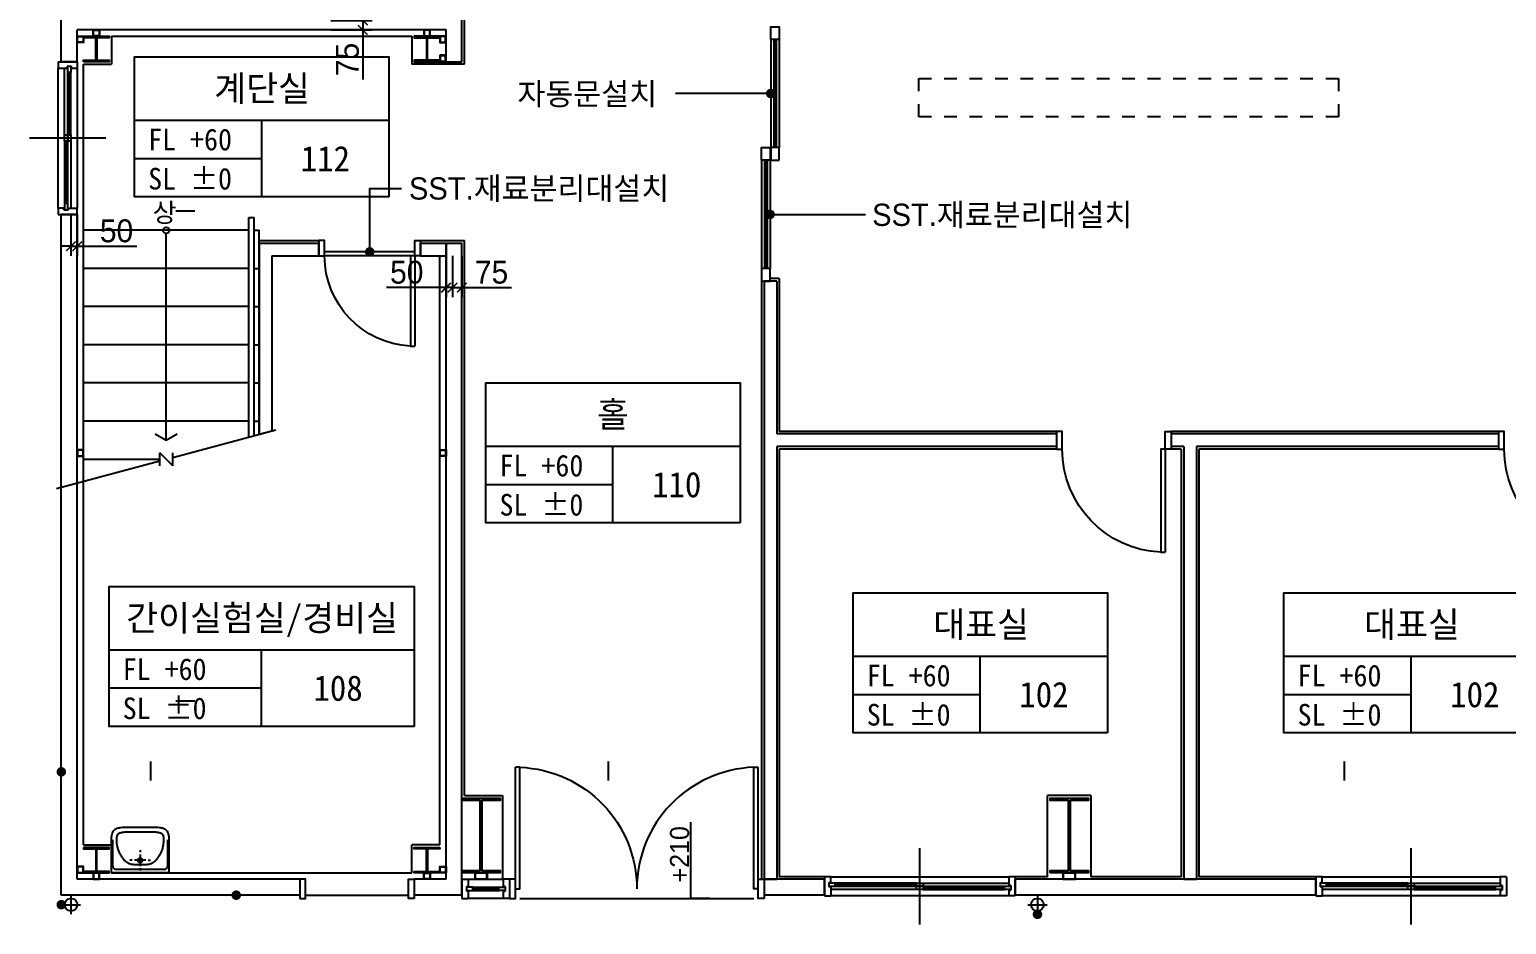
# Model space of a CAD drawing. Extents: x 89936 to 118216, y 739919 to 753634.
# Drawn here: x 90361 to 101974, y 740079 to 747112 of the extents above; entities that cross this region are included whole.
import ezdxf
from ezdxf.enums import TextEntityAlignment as Align

# ---------------------------------------------------------------- set-up
doc = ezdxf.new("R2010")
doc.units = 0
doc.header["$LTSCALE"] = 100
doc.linetypes.add('CENTER', pattern=[24.8, 21.75, -1.35, 0.35, -1.35])
doc.linetypes.add('DASH', pattern=[2, 1, -1])
doc.layers.get('0').update_dxf_attribs({"linetype": 'CONTINUOUS'})
doc.layers.get('DEFPOINTS').update_dxf_attribs({"linetype": 'CONTINUOUS'})
for name, color, linetype in [('4', 7, 'CONTINUOUS'), ('DIM', 7, 'CONTINUOUS'), ('DOOR1', 3, 'CONTINUOUS'), ('DOOR2', 4, 'CONTINUOUS'), ('LEAD', 1, 'CONTINUOUS'), ('STAIR', 3, 'CONTINUOUS'), ('STAIR1', 4, 'CONTINUOUS'), ('TEX', 6, 'CONTINUOUS'), ('TEXT2', 4, 'CONTINUOUS'), ('THK100판넬', 4, 'CONTINUOUS'), ('THK125판넬', 2, 'CONTINUOUS'), ('TOIL', 3, 'CONTINUOUS'), ('TXT', 2, 'CONTINUOUS'), ('WALL2', 7, 'CONTINUOUS'), ('WALL5', 3, 'CONTINUOUS'), ('WD', 4, 'CONTINUOUS'), ('WID', 4, 'CONTINUOUS'), ('WIN2', 6, 'CONTINUOUS'), ('WIN3', 1, 'CENTER'), ('ww1', 9, 'CONTINUOUS'), ('가구', 251, 'CONTINUOUS'), ('기둥-1', 2, 'CONTINUOUS'), ('드레인', 7, 'CONTINUOUS'), ('보조기둥', 7, 'CONTINUOUS'), ('석고보드', 5, 'CONTINUOUS'), ('재료분리', 35, 'CONTINUOUS'), ('철골', 3, 'CONTINUOUS')]:
    doc.layers.add(name, color=color, linetype=linetype)
doc.styles.add('가는각진제목체', font='')
doc.styles.add('돋움', font='')
doc.styles.get('가는각진제목체').set_extended_font_data('GulimChe')
doc.styles.get('돋움').set_extended_font_data('Dotum')
doc.dimstyles.new('STANDARD$0', dxfattribs={"dimscale": 0, "dimtxt": 90, "dimasz": 50, "dimexe": 30, "dimexo": 150, "dimgap": 30, "dimtad": 3, "dimdec": 0, "dimdsep": 46, "dimlunit": 6, "dimtxsty": 'STANDARD', "dimcen": 80, "dimadec": 0, "dimazin": 0, "dimtfac": 1, "dimtdec": 0, "dimtmove": 2, "dimatfit": 3, "dimfxl": 1, "dimtolj": 1, "dimtzin": 0, "dimarcsym": 0})

# ---------------------------------------------------------------- blocks, each defined once
blk = doc.blocks.new('_ArchTick')
at = {"color": 0, "linetype": 'ByBlock', "const_width": 0.15}
blk.add_lwpolyline([(-0.5, -0.5), (0.5, 0.5)], dxfattribs=at)
blk = doc.blocks.new('*D12')
at = {"layer": 'DEFPOINTS', "color": 0, "transparency": 16777216}
for p in [(90686, 745659), (90736, 745659), (90686, 745409)]:
    blk.add_point(p, dxfattribs=at)
at = {"layer": 'DIM', "color": 3, "lineweight": -2, "transparency": 16777216}
for p, q in [((90686, 745659), (90686, 745334)), ((90736, 745659), (90736, 745334)), ((90686, 745409), (90611, 745409)), ((90686, 745409), (90736, 745409)), ((90736, 745409), (91204, 745409))]:
    blk.add_line(p, q, dxfattribs=at)
at = {"layer": 'DIM', "color": 3, "lineweight": -2, "transparency": 16777216, "xscale": 75, "yscale": 75, "zscale": 75}
blk.add_blockref('_ArchTick', (90686, 745409), dxfattribs=at)
at = {"layer": 'DIM', "color": 3, "lineweight": -2, "transparency": 16777216, "xscale": 75, "yscale": 75, "zscale": 75, "rotation": 180}
blk.add_blockref('_ArchTick', (90736, 745409), dxfattribs=at)
at = {"layer": 'DIM', "color": 6, "transparency": 16777216, "insert": (91045, 745529), "char_height": 180, "attachment_point": 5, "style": '돋움'}
blk.add_mtext('\\A1;50', dxfattribs=at)
blk = doc.blocks.new('*D15')
at = {"layer": 'DEFPOINTS', "color": 0, "transparency": 16777216}
for p in [(93686, 745334), (93761, 745334), (93686, 745084)]:
    blk.add_point(p, dxfattribs=at)
at = {"layer": 'DIM', "color": 3, "lineweight": -2, "transparency": 16777216}
for p, q in [((93686, 745334), (93686, 745009)), ((93761, 745334), (93761, 745009)), ((93686, 745084), (93836, 745084)), ((93761, 745084), (94151, 745084))]:
    blk.add_line(p, q, dxfattribs=at)
at = {"layer": 'DIM', "color": 3, "lineweight": -2, "transparency": 16777216, "xscale": 75, "yscale": 75, "zscale": 75, "rotation": 180}
blk.add_blockref('_ArchTick', (93686, 745084), dxfattribs=at)
at = {"layer": 'DIM', "color": 3, "lineweight": -2, "transparency": 16777216, "xscale": 75, "yscale": 75, "zscale": 75}
blk.add_blockref('_ArchTick', (93761, 745084), dxfattribs=at)
at = {"layer": 'DIM', "color": 6, "transparency": 16777216, "insert": (93994, 745204), "char_height": 180, "attachment_point": 5, "style": '돋움'}
blk.add_mtext('\\A1;75', dxfattribs=at)
blk = doc.blocks.new('*D16')
at = {"layer": 'DEFPOINTS', "color": 0, "transparency": 16777216}
for p in [(93636, 745334), (93686, 745334), (93636, 745084)]:
    blk.add_point(p, dxfattribs=at)
at = {"layer": 'DIM', "color": 3, "lineweight": -2, "transparency": 16777216}
for p, q in [((93636, 745334), (93636, 745009)), ((93686, 745334), (93686, 745009)), ((93636, 745084), (93168, 745084)), ((93686, 745084), (93636, 745084)), ((93686, 745084), (93761, 745084))]:
    blk.add_line(p, q, dxfattribs=at)
at = {"layer": 'DIM', "color": 3, "lineweight": -2, "transparency": 16777216, "xscale": 75, "yscale": 75, "zscale": 75}
blk.add_blockref('_ArchTick', (93636, 745084), dxfattribs=at)
at = {"layer": 'DIM', "color": 3, "lineweight": -2, "transparency": 16777216, "xscale": 75, "yscale": 75, "zscale": 75, "rotation": 180}
blk.add_blockref('_ArchTick', (93686, 745084), dxfattribs=at)
at = {"layer": 'DIM', "color": 6, "transparency": 16777216, "insert": (93327, 745204), "char_height": 180, "attachment_point": 5, "style": '돋움'}
blk.add_mtext('\\A1;50', dxfattribs=at)
blk = doc.blocks.new('*D17')
at = {"layer": 'DEFPOINTS', "color": 0, "transparency": 16777216}
for p in [(92731, 747184), (92731, 747109), (92981, 747109)]:
    blk.add_point(p, dxfattribs=at)
at = {"layer": 'DIM', "color": 3, "lineweight": -2, "transparency": 16777216}
for p, q in [((92731, 747184), (93056, 747184)), ((92981, 747259), (92981, 747109)), ((92731, 747109), (93056, 747109)), ((92981, 747109), (92981, 746719))]:
    blk.add_line(p, q, dxfattribs=at)
at = {"layer": 'DIM', "color": 3, "lineweight": -2, "transparency": 16777216, "xscale": 75, "yscale": 75, "zscale": 75}
for p, rotation in [((92981, 747184), 90), ((92981, 747109), 270)]:
    blk.add_blockref('_ArchTick', p, dxfattribs=dict(at, rotation=rotation))
at = {"layer": 'DIM', "color": 6, "transparency": 16777216, "insert": (92861, 746877), "char_height": 180, "attachment_point": 5, "rotation": 90, "style": '돋움'}
blk.add_mtext('\\A1;75', dxfattribs=at)
blk = doc.blocks.new('*D18')
at = {"layer": 'DEFPOINTS', "color": 0, "transparency": 16777216}
for p in [(92731, 747234), (92731, 747184), (92981, 747184)]:
    blk.add_point(p, dxfattribs=at)
at = {"layer": 'DIM', "color": 3, "lineweight": -2, "transparency": 16777216}
for p, q in [((92981, 747234), (92981, 747703)), ((92731, 747234), (93056, 747234)), ((92731, 747184), (93056, 747184)), ((92981, 747184), (92981, 747234)), ((92981, 747184), (92981, 747109))]:
    blk.add_line(p, q, dxfattribs=at)
at = {"layer": 'DIM', "color": 3, "lineweight": -2, "transparency": 16777216, "xscale": 75, "yscale": 75, "zscale": 75}
for p, rotation in [((92981, 747234), 270), ((92981, 747184), 90)]:
    blk.add_blockref('_ArchTick', p, dxfattribs=dict(at, rotation=rotation))
at = {"layer": 'DIM', "color": 6, "transparency": 16777216, "insert": (92861, 747544), "char_height": 180, "attachment_point": 5, "rotation": 90, "style": '돋움'}
blk.add_mtext('\\A1;50', dxfattribs=at)
blk = doc.blocks.new('TOIPD01')
for p, q in [((9, -261), (9, -54)), ((36, -27), (414, -27)), ((162, -99), (144, -99)), ((180, -99), (270, -99)), ((225, -36), (225, -18)), ((225, -144), (225, -54)), ((288, -99), (306, -99)), ((441, -54), (441, -261)), ((225, -180), (225, -162))]:
    blk.add_line(p, q)
blk.add_lwpolyline([(0, 0), (225, 0), (450, 0), (450, -180), (450, -279, -0.041311), (449, -287, -0.017137), (446, -306, -0.057553), (441, -320, -0.051673), (432, -333, -0.078319), (421, -343, -0.068121), (405, -351, -0.037715), (377, -358, -0.041311), (351, -360), (225, -360), (99, -360, -0.041311), (73, -358, -0.037715), (45, -351, -0.068121), (29, -343, -0.078319), (18, -333, -0.051673), (9, -320, -0.057553), (4, -306, -0.017137), (1, -287, -0.041311), (0, -279), (0, -180)], format="xyb", close=True)
blk.add_lwpolyline([(114, -322), (105, -322), (96, -321), (89, -320), (83, -319), (78, -318), (74, -317), (70, -316), (67, -315), (64, -314), (61, -313), (59, -312), (57, -310), (55, -309), (54, -308), (52, -307), (51, -305), (50, -304), (49, -302), (48, -301), (47, -299), (47, -298), (46, -296), (46, -294), (45, -293), (44, -291), (44, -289), (43, -287), (43, -286), (42, -284), (42, -282), (42, -280), (41, -278), (41, -276), (41, -274), (41, -272), (41, -269), (41, -266), (41, -263), (41, -259), (41, -255), (42, -250), (42, -245), (42, -239), (43, -233), (44, -227), (45, -220), (46, -214), (47, -207), (49, -200), (50, -193), (52, -187), (55, -180), (57, -173), (60, -166), (63, -160), (66, -153), (70, -146), (73, -140), (77, -133), (81, -127), (85, -121), (89, -115), (93, -110), (97, -105), (100, -101), (104, -97), (107, -94), (110, -91), (113, -88), (116, -86), (120, -83), (123, -81), (126, -79), (130, -77), (134, -74), (138, -72), (143, -70), (148, -69), (154, -67), (160, -66), (167, -65), (174, -64), (182, -64), (190, -63), (198, -63), (207, -63), (216, -63), (225, -63), (234, -63), (243, -63), (252, -63), (260, -63), (268, -64), (276, -64), (283, -65), (290, -66), (296, -67), (302, -69), (307, -70), (312, -72), (316, -74), (320, -77), (324, -79), (327, -81), (330, -83), (334, -86), (337, -88), (340, -91), (343, -94), (346, -97), (350, -101), (353, -105), (357, -110), (361, -115), (365, -121), (369, -127), (373, -133), (377, -140), (380, -146), (384, -153), (387, -160), (390, -166), (393, -173), (395, -180), (398, -186), (400, -192), (401, -198), (403, -204), (404, -209), (405, -215), (406, -220), (407, -225), (408, -229), (408, -234), (408, -238), (409, -243), (409, -247), (409, -252), (409, -256), (409, -261), (409, -265), (409, -268), (409, -272), (409, -275), (408, -278), (408, -281), (408, -283), (407, -285), (407, -287), (406, -289), (406, -291), (405, -293), (404, -294), (404, -296), (403, -298), (403, -299), (402, -301), (401, -302), (400, -304), (399, -305), (398, -307), (396, -308), (395, -309), (393, -310), (391, -312), (389, -313), (386, -314), (383, -315), (380, -316), (376, -317), (372, -318), (367, -319), (361, -320), (354, -321), (345, -322), (336, -322), (325, -323), (313, -323), (300, -324), (286, -324), (271, -324), (256, -324), (241, -324), (225, -324), (209, -324), (194, -324), (179, -324), (164, -324), (150, -324), (137, -323), (125, -323)], close=True)
blk.add_circle((225, -99), 18)
for centre, start, end in [((36, -54), 90, 180), ((414, -54), 0, 90)]:
    blk.add_arc(centre, 27, start, end)

msp = doc.modelspace()

# ---------------------------------------------------------------- linework, layer by layer
at = {"layer": '4'}
for p, q in [((95561, 740284.4), (95561, 740884.4)), ((95711, 740284.4), (95561, 740284.4))]:
    msp.add_line(p, q, dxfattribs=at)
at = {"layer": 'DOOR1'}
for p, q in [((94051, 740361.9), (93846, 740361.9)), ((94051, 740356.9), (93846, 740356.9))]:
    msp.add_line(p, q, dxfattribs=at)
at = {"layer": 'DOOR2'}
for p, q in [((93761, 740434.4), (93811, 740434.4)), ((93761, 740434.4), (93761, 740284.4)), ((93811, 740434.4), (93811, 740376.9)), ((94086, 740434.4), (94086, 740376.9)), ((94136, 740434.4), (94086, 740434.4)), ((94136, 740434.4), (94136, 740284.4)), ((93796, 740376.9), (93811, 740376.9)), ((93796, 740376.9), (93796, 740341.9)), ((93811, 740341.9), (93796, 740341.9)), ((93811, 740341.9), (93811, 740284.4)), ((94101, 740376.9), (94086, 740376.9)), ((94086, 740341.9), (94086, 740284.4)), ((94086, 740341.9), (94101, 740341.9)), ((94101, 740376.9), (94101, 740341.9)), ((93761, 740284.4), (93811, 740284.4)), ((94136, 740284.4), (94086, 740284.4))]:
    msp.add_line(p, q, dxfattribs=at)
for points in [[(96188.5, 747034.4), (96188.5, 747134.4), (96256, 747134.4), (96256, 747034.4)], [(96116, 746084.4), (96116, 746184.4), (96183.5, 746184.4), (96183.5, 746084.4)], [(96256, 746084.4), (96256, 746184.4), (96188.5, 746184.4), (96188.5, 746084.4)], [(96183.5, 745134.4), (96183.5, 745234.4), (96116, 745234.4), (96116, 745134.4)], [(93796, 740371.9), (93796, 740346.9), (93846, 740346.9), (93846, 740371.9)], [(94101, 740371.9), (94101, 740346.9), (94051, 740346.9), (94051, 740371.9)]]:
    msp.add_lwpolyline(points, close=True, dxfattribs=at)
at = {"layer": 'LEAD'}
for p, q in [((91436, 743884.4), (91436, 745509.4)), ((91349.4, 743934.4), (91436, 743884.4)), ((91436, 743884.4), (91522.6, 743934.4)), ((91486.7, 743747.9), (92298.5, 743965.5)), ((91385.4, 743683.8), (91385.4, 743785)), ((91486.7, 743683.8), (91385.4, 743785)), ((91486.7, 743683.8), (91486.7, 743785)), ((91385.4, 743720.8), (90573.5, 743503.3))]:
    msp.add_line(p, q, dxfattribs=at)
for points in [[(96188.5, 746609.4), (95438.8, 746609.4)], [(93036, 745364.4), (93036, 745864.1), (93286, 745864.1)], [(96183.5, 745659.4), (96933.3, 745659.4)]]:
    msp.add_lwpolyline(points, dxfattribs=at)
at = {"layer": 'LEAD', "const_width": 37.5}
for points in [[(96188.5, 746628.1, -1), (96188.5, 746590.6, -1)], [(96183.5, 745678.1, 1), (96183.5, 745640.6, 1)], [(93017.3, 745364.4, 1), (93054.8, 745364.4, 1)], [(90611, 741297.1, -1), (90611, 741259.6, -1)], [(92004.8, 740309.4, 1), (91967.3, 740309.4, 1)], [(90611, 740253.1, -1), (90611, 740215.6, -1)], [(98267.3, 740159.4, -1), (98304.8, 740159.4, -1)]]:
    msp.add_lwpolyline(points, format="xyb", close=True, dxfattribs=at)
at = {"layer": 'LEAD'}
msp.add_circle((91436, 745534.4), 25, dxfattribs=at)
at = {"layer": 'STAIR'}
for p, q in [((92086, 745534.4), (90786, 745534.4)), ((92086, 745234.4), (90786, 745234.4)), ((92086, 744934.4), (90786, 744934.4)), ((92086, 744634.4), (90786, 744634.4)), ((92086, 744334.4), (90786, 744334.4)), ((92086, 744034.4), (90786, 744034.4)), ((91385.4, 743734.4), (90786, 743734.4))]:
    msp.add_line(p, q, dxfattribs=at)
at = {"layer": 'STAIR1'}
for p, q in [((92086, 743908.5), (92086, 745634.4)), ((92086, 745634.4), (92126, 745634.4)), ((92126, 743919.3), (92126, 745634.4)), ((92126, 745534.4), (92166, 745534.4)), ((92166, 743930), (92166, 745534.4)), ((92126, 745234.4), (92166, 745234.4)), ((92126, 744934.4), (92166, 744934.4)), ((92126, 744634.4), (92166, 744634.4)), ((92126, 744334.4), (92166, 744334.4)), ((92126, 744034.4), (92166, 744034.4))]:
    msp.add_line(p, q, dxfattribs=at)
at = {"layer": 'THK100판넬'}
for p, q in [((92166, 745434.4), (92636, 745434.4)), ((92166, 745434.4), (92166, 743930)), ((92636, 745334.4), (92636, 745434.4)), ((93436, 745434.4), (93636, 745434.4)), ((93436, 745334.4), (93436, 745434.4)), ((93636, 745434.4), (93636, 745334.4)), ((92266, 745334.4), (92636, 745334.4)), ((92266, 745334.4), (92266, 743956.8)), ((93436, 745334.4), (93636, 745334.4)), ((96136, 745134.4), (96136, 740434.4)), ((96236, 745134.4), (96136, 745134.4)), ((96236, 745134.4), (96236, 743934.4)), ((92266, 743956.8), (92166, 743930)), ((98436, 743934.4), (96236, 743934.4)), ((98436, 743934.4), (98436, 743834.4)), ((101911, 743934.4), (99336, 743934.4)), ((99336, 743934.4), (99336, 743834.4)), ((101911, 743934.4), (101911, 743834.4)), ((96236, 743834.4), (96236, 740434.4)), ((98436, 743834.4), (96236, 743834.4)), ((99436, 743834.4), (99336, 743834.4)), ((99436, 743834.4), (99436, 740434.4)), ((101911, 743834.4), (99536, 743834.4)), ((99536, 743834.4), (99536, 740434.4)), ((96136, 740434.4), (96236, 740434.4)), ((99436, 740434.4), (99536, 740434.4))]:
    msp.add_line(p, q, dxfattribs=at)
at = {"layer": 'THK125판넬'}
for p, q in [((90611, 746859.4), (90611, 747659.4)), ((93761, 746859.4), (93761, 747234.4)), ((90736, 746859.4), (90736, 747109.4)), ((93636, 747109.4), (90736, 747109.4)), ((93636, 746859.4), (93636, 747109.4)), ((90736, 746859.4), (90611, 746859.4)), ((93636, 746859.4), (93761, 746859.4)), ((90611, 740309.4), (90611, 745659.4)), ((90736, 745659.4), (90611, 745659.4)), ((90736, 740434.4), (90736, 745659.4)), ((93636, 740434.4), (93636, 745434.4)), ((93636, 745434.4), (93761, 745434.4)), ((93761, 740309.4), (93761, 745434.4)), ((92486, 740434.4), (90736, 740434.4)), ((92486, 740434.4), (92486, 740309.4)), ((93636, 740434.4), (93386, 740434.4)), ((93386, 740434.4), (93386, 740309.4)), ((96611, 740434.4), (96136, 740434.4)), ((96136, 740434.4), (96136, 740309.4)), ((96611, 740309.4), (96611, 740434.4)), ((100473.5, 740434.4), (98111, 740434.4)), ((98111, 740309.4), (98111, 740434.4)), ((100473.5, 740309.4), (100473.5, 740434.4)), ((92486, 740309.4), (90611, 740309.4)), ((93761, 740309.4), (93386, 740309.4)), ((96611, 740309.4), (96136, 740309.4)), ((100473.5, 740309.4), (98111, 740309.4))]:
    msp.add_line(p, q, dxfattribs=at)
at = {"layer": 'TXT', "color": 7}
for p, q in [((93186.1, 746396.9), (91186, 746396.9)), ((92186, 746396.9), (92186, 745796.9)), ((92186, 746096.9), (91186, 746096.9)), ((95948.6, 743834.4), (93948.5, 743834.4)), ((94948.5, 743234.4), (94948.5, 743834.4)), ((94948.5, 743534.4), (93948.5, 743534.4)), ((93386.1, 742234.9), (90986, 742234.9)), ((92186, 741634.9), (92186, 742234.9)), ((98836.1, 742184.4), (96836, 742184.4)), ((97836, 741584.4), (97836, 742184.4)), ((102223.6, 742184.4), (100223.5, 742184.4)), ((101223.5, 741584.4), (101223.5, 742184.4)), ((92186, 741934.9), (90986, 741934.9)), ((97836, 741884.4), (96836, 741884.4)), ((101223.5, 741884.4), (100223.5, 741884.4))]:
    msp.add_line(p, q, dxfattribs=at)
for points in [[(93186.1, 745796.9), (91186, 745796.9), (91186, 746896.9), (93186.1, 746896.9)], [(95948.6, 743234.4), (93948.5, 743234.4), (93948.5, 744334.4), (95948.6, 744334.4)], [(93386.1, 741634.9), (90986, 741634.9), (90986, 742734.9), (93386.1, 742734.9)], [(98836.1, 741584.4), (96836, 741584.4), (96836, 742684.4), (98836.1, 742684.4)], [(102223.6, 741584.4), (100223.5, 741584.4), (100223.5, 742684.4), (102223.6, 742684.4)]]:
    msp.add_lwpolyline(points, close=True, dxfattribs=at)
at = {"layer": 'WALL2', "color": 9, "linetype": 'ByBlock'}
for p, q in [((92531, 740309.4), (93341, 740309.4)), ((94216, 740284.4), (96056, 740284.4))]:
    msp.add_line(p, q, dxfattribs=at)
at = {"layer": 'WALL5', "color": 2}
for p, q in [((91661, 745684.4), (91511, 745684.4)), ((91661, 741834.4), (91511, 741834.4)), ((91311, 741359.4), (91311, 741209.4)), ((94911, 741359.4), (94911, 741209.4)), ((100698.5, 741359.4), (100698.5, 741209.4))]:
    msp.add_line(p, q, dxfattribs=at)
at = {"layer": 'WD', "color": 9}
for p, q in [((90586, 745709.4), (90586, 746809.4)), ((90636, 746284.4), (90636, 746809.4)), ((90736, 746809.4), (90736, 745709.4)), ((90661, 746284.4), (90661, 746774.4)), ((90686, 746284.4), (90686, 746774.4)), ((90636, 746234.4), (90636, 745744.4)), ((90661, 745744.4), (90661, 746234.4)), ((90686, 746234.4), (90686, 745709.4)), ((96661, 740454.4), (98061, 740454.4)), ((100523.5, 740454.4), (101923.5, 740454.4)), ((97336, 740354.4), (96661, 740354.4)), ((98061, 740304.4), (96661, 740304.4)), ((97336, 740404.4), (96696, 740404.4)), ((96696, 740379.4), (97336, 740379.4)), ((97386, 740404.4), (98061, 740404.4)), ((97386, 740379.4), (98026, 740379.4)), ((97386, 740354.4), (98026, 740354.4)), ((101198.5, 740354.4), (100523.5, 740354.4)), ((101923.5, 740304.4), (100523.5, 740304.4)), ((101198.5, 740404.4), (100558.5, 740404.4)), ((100558.5, 740379.4), (101198.5, 740379.4)), ((101248.5, 740404.4), (101923.5, 740404.4)), ((101248.5, 740379.4), (101888.5, 740379.4)), ((101248.5, 740354.4), (101888.5, 740354.4))]:
    msp.add_line(p, q, dxfattribs=at)
at = {"layer": 'WD'}
for p, q in [((90671, 746284.4), (90671, 746774.3)), ((90676, 746284.4), (90676, 746774.3)), ((90646, 745744.5), (90646, 746234.4)), ((90651, 745744.5), (90651, 746234.4)), ((96696.1, 740394.4), (97336, 740394.4)), ((96696.1, 740389.4), (97336, 740389.4)), ((97386, 740369.4), (98025.9, 740369.4)), ((97386, 740364.4), (98025.9, 740364.4)), ((100558.6, 740394.4), (101198.5, 740394.4)), ((100558.6, 740389.4), (101198.5, 740389.4)), ((101248.5, 740369.4), (101888.4, 740369.4)), ((101248.5, 740364.4), (101888.4, 740364.4))]:
    msp.add_line(p, q, dxfattribs=at)
at = {"layer": 'WD', "color": 1}
for p, q in [((90961, 746259.4), (90361, 746259.4)), ((97361, 740079.4), (97361, 740679.4)), ((101223.5, 740079.4), (101223.5, 740679.4))]:
    msp.add_line(p, q, dxfattribs=at)
at = {"layer": 'WID', "linetype": 'ByBlock'}
for points in [[(92636, 745334.4), (92681, 745334.4), (92681, 745454.4), (92636, 745454.4)], [(93436, 745334.4), (93391, 745334.4), (93391, 745454.4), (93436, 745454.4)]]:
    msp.add_lwpolyline(points, close=True, dxfattribs=at)
msp.add_lwpolyline([(93356, 744624.4, -0.3995867), (92681, 745334.4)], format="xyb", dxfattribs=at)
for points in [[(93391, 745334.4), (93356, 745334.4), (93356, 744624.4), (93391, 744624.4)], [(93391, 745334.4), (93391, 744624.4)]]:
    msp.add_lwpolyline(points, dxfattribs=at)
at = {"layer": 'WID'}
for points in [[(98436, 743814.4), (98481, 743814.4), (98481, 743954.4), (98436, 743954.4)], [(99336, 743814.4), (99291, 743814.4), (99291, 743954.4), (99336, 743954.4)], [(101911, 743814.4), (101956, 743814.4), (101956, 743954.4), (101911, 743954.4)], [(92486, 740284.4), (92531, 740284.4), (92531, 740434.4), (92486, 740434.4)], [(93386, 740284.4), (93341, 740284.4), (93341, 740434.4), (93386, 740434.4)], [(94136, 740284.4), (94181, 740284.4), (94181, 740434.4), (94136, 740434.4)], [(96136, 740284.4), (96091, 740284.4), (96091, 740434.4), (96136, 740434.4)]]:
    msp.add_lwpolyline(points, close=True, dxfattribs=at)
for points in [[(99256, 743004.4, -0.4014139), (98481, 743814.4)], [(102731, 743004.4, -0.4014139), (101956, 743814.4)], [(94216, 741314.4, -0.4033766), (95136, 740359.4)], [(96056, 741314.4, 0.4033766), (95136, 740359.4)]]:
    msp.add_lwpolyline(points, format="xyb", dxfattribs=at)
for points in [[(99291, 743814.4), (99256, 743814.4), (99256, 743004.4), (99291, 743004.4)], [(99291, 743814.4), (99291, 743004.4)], [(94181, 740359.4), (94181, 741314.4)], [(94181, 740359.4), (94216, 740359.4), (94216, 741314.4), (94181, 741314.4)], [(96091, 740359.4), (96056, 740359.4), (96056, 741314.4), (96091, 741314.4)], [(96091, 740359.4), (96091, 741314.4)]]:
    msp.add_lwpolyline(points, dxfattribs=at)
at = {"layer": 'WIN2'}
for p, q in [((90586, 746859.4), (90586, 746809.4)), ((90586, 746859.4), (90736, 746859.4)), ((90586, 746809.4), (90656, 746809.4)), ((90656, 746824.4), (90656, 746809.4)), ((90656, 746824.4), (90691, 746824.4)), ((90691, 746809.4), (90691, 746824.4)), ((90691, 746809.4), (90736, 746809.4)), ((90736, 746859.4), (90736, 746809.4)), ((90631, 745709.4), (90586, 745709.4)), ((90586, 745709.4), (90586, 745659.4)), ((90586, 745659.4), (90736, 745659.4)), ((90631, 745694.4), (90631, 745709.4)), ((90631, 745694.4), (90666, 745694.4)), ((90666, 745709.4), (90666, 745694.4)), ((90666, 745709.4), (90736, 745709.4)), ((90736, 745659.4), (90736, 745709.4)), ((96661, 740454.4), (96611, 740454.4)), ((96611, 740454.4), (96611, 740304.4)), ((96661, 740409.4), (96661, 740454.4)), ((98111, 740454.4), (98061, 740454.4)), ((98061, 740454.4), (98061, 740384.4)), ((98111, 740454.4), (98111, 740304.4)), ((100523.5, 740454.4), (100473.5, 740454.4)), ((100473.5, 740454.4), (100473.5, 740304.4)), ((100523.5, 740409.4), (100523.5, 740454.4)), ((101973.5, 740454.4), (101923.5, 740454.4)), ((101923.5, 740454.4), (101923.5, 740384.4)), ((101973.5, 740454.4), (101973.5, 740304.4)), ((96611, 740304.4), (96661, 740304.4)), ((96646, 740409.4), (96661, 740409.4)), ((96646, 740409.4), (96646, 740374.4)), ((96661, 740374.4), (96646, 740374.4)), ((96661, 740374.4), (96661, 740304.4)), ((98076, 740384.4), (98061, 740384.4)), ((98061, 740349.4), (98061, 740304.4)), ((98061, 740349.4), (98076, 740349.4)), ((98111, 740304.4), (98061, 740304.4)), ((98076, 740384.4), (98076, 740349.4)), ((100473.5, 740304.4), (100523.5, 740304.4)), ((100508.5, 740409.4), (100523.5, 740409.4)), ((100508.5, 740409.4), (100508.5, 740374.4)), ((100523.5, 740374.4), (100508.5, 740374.4)), ((100523.5, 740374.4), (100523.5, 740304.4)), ((101938.5, 740384.4), (101923.5, 740384.4)), ((101923.5, 740349.4), (101923.5, 740304.4)), ((101923.5, 740349.4), (101938.5, 740349.4)), ((101973.5, 740304.4), (101923.5, 740304.4)), ((101938.5, 740384.4), (101938.5, 740349.4))]:
    msp.add_line(p, q, dxfattribs=at)
for points in [[(90661, 746824.4), (90686, 746824.4), (90686, 746774.4), (90661, 746774.4)], [(90636, 746284.4), (90661, 746284.4), (90661, 746234.4), (90636, 746234.4)], [(90661, 746284.4), (90686, 746284.4), (90686, 746234.4), (90661, 746234.4)], [(90636, 745694.4), (90661, 745694.4), (90661, 745744.4), (90636, 745744.4)], [(96646, 740404.4), (96646, 740379.4), (96696, 740379.4), (96696, 740404.4)], [(97386, 740404.4), (97386, 740379.4), (97336, 740379.4), (97336, 740404.4)], [(97386, 740379.4), (97386, 740354.4), (97336, 740354.4), (97336, 740379.4)], [(98076, 740379.4), (98076, 740354.4), (98026, 740354.4), (98026, 740379.4)], [(100508.5, 740404.4), (100508.5, 740379.4), (100558.5, 740379.4), (100558.5, 740404.4)], [(101248.5, 740404.4), (101248.5, 740379.4), (101198.5, 740379.4), (101198.5, 740404.4)], [(101248.5, 740379.4), (101248.5, 740354.4), (101198.5, 740354.4), (101198.5, 740379.4)], [(101938.5, 740379.4), (101938.5, 740354.4), (101888.5, 740354.4), (101888.5, 740379.4)]]:
    msp.add_lwpolyline(points, close=True, dxfattribs=at)
at = {"layer": 'WIN3', "color": 9, "linetype": 'Continuous'}
for p, q in [((96188.5, 747034.4), (96188.5, 746184.4)), ((96212.3, 747034.4), (96212.3, 746184.4)), ((96217.3, 747034.4), (96217.3, 746184.4)), ((96227.3, 747034.4), (96227.3, 746184.4)), ((96232.3, 747034.4), (96232.3, 746184.4)), ((96256, 747034.4), (96256, 746184.4)), ((96116, 746084.4), (96116, 745234.4)), ((96139.8, 746084.4), (96139.8, 745234.4)), ((96144.8, 746084.4), (96144.8, 745234.4)), ((96154.8, 746084.4), (96154.8, 745234.4)), ((96159.8, 746084.4), (96159.8, 745234.4)), ((96183.5, 746084.4), (96183.5, 745234.4))]:
    msp.add_line(p, q, dxfattribs=at)
at = {"layer": 'ww1'}
for p, q in [((93811, 740434.4), (94086, 740434.4)), ((93846, 740371.9), (94051, 740371.9)), ((93846, 740346.9), (94051, 740346.9)), ((94086, 740284.4), (93811, 740284.4))]:
    msp.add_line(p, q, dxfattribs=at)
at = {"layer": '가구', "linetype": 'DASH'}
msp.add_lwpolyline([(97352.3, 746726.4), (100652.3, 746726.4), (100652.3, 746426.4), (97352.3, 746426.4)], close=True, dxfattribs=at)
at = {"layer": '기둥-1', "linetype": 'ByBlock'}
for points in [[(93761, 740484.4), (93761, 740504.4), (93905, 740504.4), (93905, 741052.4), (93761, 741052.4), (93761, 741072.4), (94061, 741072.4), (94061, 741052.4), (93917, 741052.4), (93917, 740504.4), (94061, 740504.4), (94061, 740484.4), (93761, 740484.4)], [(98386, 740484.4), (98386, 740504.4), (98530, 740504.4), (98530, 741052.4), (98386, 741052.4), (98386, 741072.4), (98686, 741072.4), (98686, 741052.4), (98542, 741052.4), (98542, 740504.4), (98686, 740504.4), (98686, 740484.4), (98386, 740484.4)]]:
    msp.add_lwpolyline(points, close=True, dxfattribs=at)
at = {"layer": '드레인', "color": 3}
for p, q in [((90686, 740309.4), (90686, 740159.4)), ((90611, 740234.4), (90761, 740234.4))]:
    msp.add_line(p, q, dxfattribs=at)
at = {"layer": '드레인'}
for p, q in [((98286, 740309.4), (98286, 740159.4)), ((98211, 740234.4), (98361, 740234.4))]:
    msp.add_line(p, q, dxfattribs=at)
at = {"layer": '드레인', "color": 3}
msp.add_circle((90686, 740234.4), 50, dxfattribs=at)
at = {"layer": '드레인'}
msp.add_circle((98286, 740234.4), 50, dxfattribs=at)
at = {"layer": '보조기둥'}
for points in [[(90786, 746859.4), (90786, 746871.4), (90882, 746871.4), (90882, 747047.4), (90786, 747047.4), (90786, 747059.4), (90986, 747059.4), (90986, 747047.4), (90890, 747047.4), (90890, 746871.4), (90986, 746871.4), (90986, 746859.4), (90786, 746859.4)], [(93586, 746859.4), (93586, 746871.4), (93490, 746871.4), (93490, 747047.4), (93586, 747047.4), (93586, 747059.4), (93386, 747059.4), (93386, 747047.4), (93482, 747047.4), (93482, 746871.4), (93386, 746871.4), (93386, 746859.4), (93586, 746859.4)], [(90786, 740684.4), (90786, 740672.4), (90882, 740672.4), (90882, 740496.4), (90786, 740496.4), (90786, 740484.4), (90986, 740484.4), (90986, 740496.4), (90890, 740496.4), (90890, 740672.4), (90986, 740672.4), (90986, 740684.4), (90786, 740684.4)], [(93586, 740684.4), (93586, 740672.4), (93490, 740672.4), (93490, 740496.4), (93586, 740496.4), (93586, 740484.4), (93386, 740484.4), (93386, 740496.4), (93482, 740496.4), (93482, 740672.4), (93386, 740672.4), (93386, 740684.4), (93586, 740684.4)]]:
    msp.add_lwpolyline(points, close=True, dxfattribs=at)
at = {"layer": '석고보드', "linetype": 'ByBlock'}
for p, q in [((93781, 746839.4), (93781, 748784.4)), ((91006, 747059.4), (91006, 746839.4)), ((91006, 747059.4), (93366, 747059.4)), ((93366, 747059.4), (93366, 746839.4)), ((90786, 740704.4), (90786, 746839.4)), ((90786, 746839.4), (91006, 746839.4)), ((93781, 746839.4), (93366, 746839.4)), ((92166, 745454.4), (92636, 745454.4)), ((93436, 745454.4), (93781, 745454.4)), ((93781, 741092.4), (93781, 745454.4)), ((93586, 740704.4), (93586, 745334.4)), ((96116, 745134.4), (96116, 740434.4)), ((96256, 745154.4), (96183.5, 745154.4)), ((96256, 745154.4), (96256, 743954.4)), ((98436, 743954.4), (96256, 743954.4)), ((101911, 743954.4), (99336, 743954.4)), ((96256, 743814.4), (96256, 740454.4)), ((98436, 743814.4), (96256, 743814.4)), ((99416, 743814.4), (99336, 743814.4)), ((99416, 743814.4), (99416, 740454.4)), ((101911, 743814.4), (99556, 743814.4)), ((99556, 743814.4), (99556, 740454.4)), ((93781, 741092.4), (94081, 741092.4)), ((94081, 741092.4), (94081, 740434.4)), ((98366, 740454.4), (98366, 741092.4)), ((98706, 741092.4), (98366, 741092.4)), ((98706, 741092.4), (98706, 740454.4)), ((90786, 740704.4), (91006, 740704.4)), ((91006, 740484.4), (91006, 740704.4)), ((93586, 740704.4), (93366, 740704.4)), ((93366, 740484.4), (93366, 740704.4)), ((91006, 740484.4), (93366, 740484.4)), ((96611, 740454.4), (96256, 740454.4)), ((98366, 740454.4), (98111, 740454.4)), ((99416, 740454.4), (98706, 740454.4)), ((100473.5, 740454.4), (99556, 740454.4))]:
    msp.add_line(p, q, dxfattribs=at)
at = {"layer": '재료분리'}
for p, q in [((93391, 745364.4), (92681, 745364.4)), ((93356, 745334.4), (92681, 745334.4))]:
    msp.add_line(p, q, dxfattribs=at)
at = {"layer": '철골', "color": 6}
for points in [[(90786, 747059.4), (90786, 747009.4), (90736, 747009.4), (90736, 747059.4)], [(90782.8, 747056.2), (90782.8, 747012.6), (90739.2, 747012.6), (90739.2, 747056.2)], [(90911, 747109.4), (90911, 747059.4), (90861, 747059.4), (90861, 747109.4)], [(90907.8, 747106.2), (90907.8, 747062.6), (90864.2, 747062.6), (90864.2, 747106.2)], [(93461, 747109.4), (93461, 747059.4), (93511, 747059.4), (93511, 747109.4)], [(93464.2, 747106.2), (93464.2, 747062.6), (93507.8, 747062.6), (93507.8, 747106.2)], [(93586, 747059.4), (93586, 747009.4), (93636, 747009.4), (93636, 747059.4)], [(93589.2, 747056.2), (93589.2, 747012.6), (93632.8, 747012.6), (93632.8, 747056.2)], [(93586, 746909.4), (93586, 746859.4), (93636, 746859.4), (93636, 746909.4)], [(93589.2, 746906.2), (93589.2, 746862.6), (93632.8, 746862.6), (93632.8, 746906.2)], [(90786, 743759.4), (90786, 743809.4), (90736, 743809.4), (90736, 743759.4)], [(90782.8, 743762.6), (90782.8, 743806.2), (90739.2, 743806.2), (90739.2, 743762.6)], [(93586, 743759.4), (93586, 743809.4), (93636, 743809.4), (93636, 743759.4)], [(93589.2, 743762.6), (93589.2, 743806.2), (93632.8, 743806.2), (93632.8, 743762.6)], [(90786, 740484.4), (90786, 740534.4), (90736, 740534.4), (90736, 740484.4)], [(90782.8, 740487.6), (90782.8, 740531.2), (90739.2, 740531.2), (90739.2, 740487.6)], [(93586, 740484.4), (93586, 740534.4), (93636, 740534.4), (93636, 740484.4)], [(93589.2, 740487.6), (93589.2, 740531.2), (93632.8, 740531.2), (93632.8, 740487.6)], [(90911, 740434.4), (90911, 740484.4), (90861, 740484.4), (90861, 740434.4)], [(90907.8, 740437.6), (90907.8, 740481.2), (90864.2, 740481.2), (90864.2, 740437.6)], [(93461, 740434.4), (93461, 740484.4), (93511, 740484.4), (93511, 740434.4)], [(93464.2, 740437.6), (93464.2, 740481.2), (93507.8, 740481.2), (93507.8, 740437.6)], [(93861, 740484.4), (93861, 740434.4), (93961, 740434.4), (93961, 740484.4)], [(93864.2, 740481.2), (93864.2, 740437.6), (93957.8, 740437.6), (93957.8, 740481.2)], [(98486, 740484.4), (98486, 740434.4), (98586, 740434.4), (98586, 740484.4)], [(98489.2, 740481.2), (98489.2, 740437.6), (98582.8, 740437.6), (98582.8, 740481.2)]]:
    msp.add_lwpolyline(points, close=True, dxfattribs=at)

# ---------------------------------------------------------------- block references
at = {"layer": 'TOIL', "rotation": 180}
msp.add_blockref('TOIPD01', (91456, 740484.4), dxfattribs=at)

# ---------------------------------------------------------------- texts
at = {"layer": 'TEX', "style": '가는각진제목체'}
for s, p in [('계단실', (92189.4, 746649.3)), ('홀', (94948.6, 744087)), ('간이실험실/경비실', (92189.4, 742487.3)), ('대표실', (97843, 742436.8)), ('대표실', (101230.5, 742436.8))]:
    msp.add_text(s, height=200, dxfattribs=at).set_placement(p, align=Align.MIDDLE_CENTER)
at = {"layer": 'TEX', "color": 1, "style": '가는각진제목체'}
for s, p in [('FL +60', (91623.3, 746246.4)), ('SL %%P0', (91623.3, 745946.4)), ('FL +60', (94385.7, 743683.9)), ('SL %%P0', (94385.7, 743383.9)), ('FL +60', (91423.2, 742084.4)), ('FL +60', (97273.3, 742033.9)), ('FL +60', (100660.8, 742033.9)), ('SL %%P0', (91423.2, 741784.4)), ('SL %%P0', (97273.3, 741733.9)), ('SL %%P0', (100660.8, 741733.9))]:
    msp.add_text(s, height=170, dxfattribs=at).set_placement(p, align=Align.MIDDLE)
at = {"layer": 'TEX', "style": '가는각진제목체'}
for s, p in [('112', (92686.9, 746097.2)), ('110', (95449.4, 743534.7)), ('108', (92786.9, 741935.2)), ('102', (98336.9, 741884.7)), ('102', (101724.4, 741884.7))]:
    msp.add_text(s, height=200, dxfattribs=at).set_placement(p, align=Align.MIDDLE)
at = {"layer": 'TEXT2', "style": '돋움'}
for s, height, p in [('자동문설치', 175, (94197.4, 746606.1)), ('SST.재료분리대설치', 175, (93344.2, 745863.2)), ('상', 150, (91328.9, 745673.9)), ('SST.재료분리대설치', 175, (96986, 745656.1))]:
    msp.add_text(s, height=height, dxfattribs=at).set_placement(p, align=Align.MIDDLE_LEFT)
msp.add_text('+210', height=150, rotation=90, dxfattribs=at).set_placement((95471.7, 740409.8), align=Align.MIDDLE_LEFT)

# ---------------------------------------------------------------- dimensions: what is measured, and where the dimension line sits
at = {"layer": 'DIM'}
for base, p1, p2, picture, middle in [((92981, 747184.4), (92730.9, 747234.4), (92730.9, 747184.4), '*D18', (92981, 747543.6)), ((92981, 747109.4), (92730.9, 747184.4), (92730.9, 747109.4), '*D17', (92981, 746876.9))]:
    dim = msp.add_linear_dim(base=base, p1=p1, p2=p2, angle=90, dimstyle='STANDARD$0', override={"dimscale": 150, "dimtxt": 1.2, "dimasz": 0.5, "dimexe": 0.5, "dimexo": 0, "dimgap": 0.2, "dimtad": 1, "dimtxsty": '돋움', "dimblk": 'ArchTick', "dimcen": 2.5, "dimdle": 0.5, "dimclrd": 3, "dimclre": 3, "dimclrt": 6, "dimtix": 1, "dimtmove": 0}, dxfattribs=at)
    dim.commit()
    dim.dimension.update_dxf_attribs({"geometry": picture, "text_midpoint": middle, "dimtype": 128})
for base, p1, p2, picture, middle in [((90686, 745409.2), (90736, 745659.4), (90686, 745659.4), '*D12', (91045.2, 745409.2)), ((93636, 745084.2), (93686, 745334.4), (93636, 745334.4), '*D16', (93326.8, 745084.2)), ((93686, 745084.2), (93761, 745334.4), (93686, 745334.4), '*D15', (93993.5, 745084.2))]:
    dim = msp.add_linear_dim(base=base, p1=p1, p2=p2, dimstyle='STANDARD$0', override={"dimscale": 150, "dimtxt": 1.2, "dimasz": 0.5, "dimexe": 0.5, "dimexo": 0, "dimgap": 0.2, "dimtad": 1, "dimtxsty": '돋움', "dimblk": 'ArchTick', "dimcen": 2.5, "dimdle": 0.5, "dimclrd": 3, "dimclre": 3, "dimclrt": 6, "dimtix": 1, "dimtmove": 0}, dxfattribs=at)
    dim.commit()
    dim.dimension.update_dxf_attribs({"geometry": picture, "text_midpoint": middle, "dimtype": 128})

doc.saveas('drawing.dxf')
